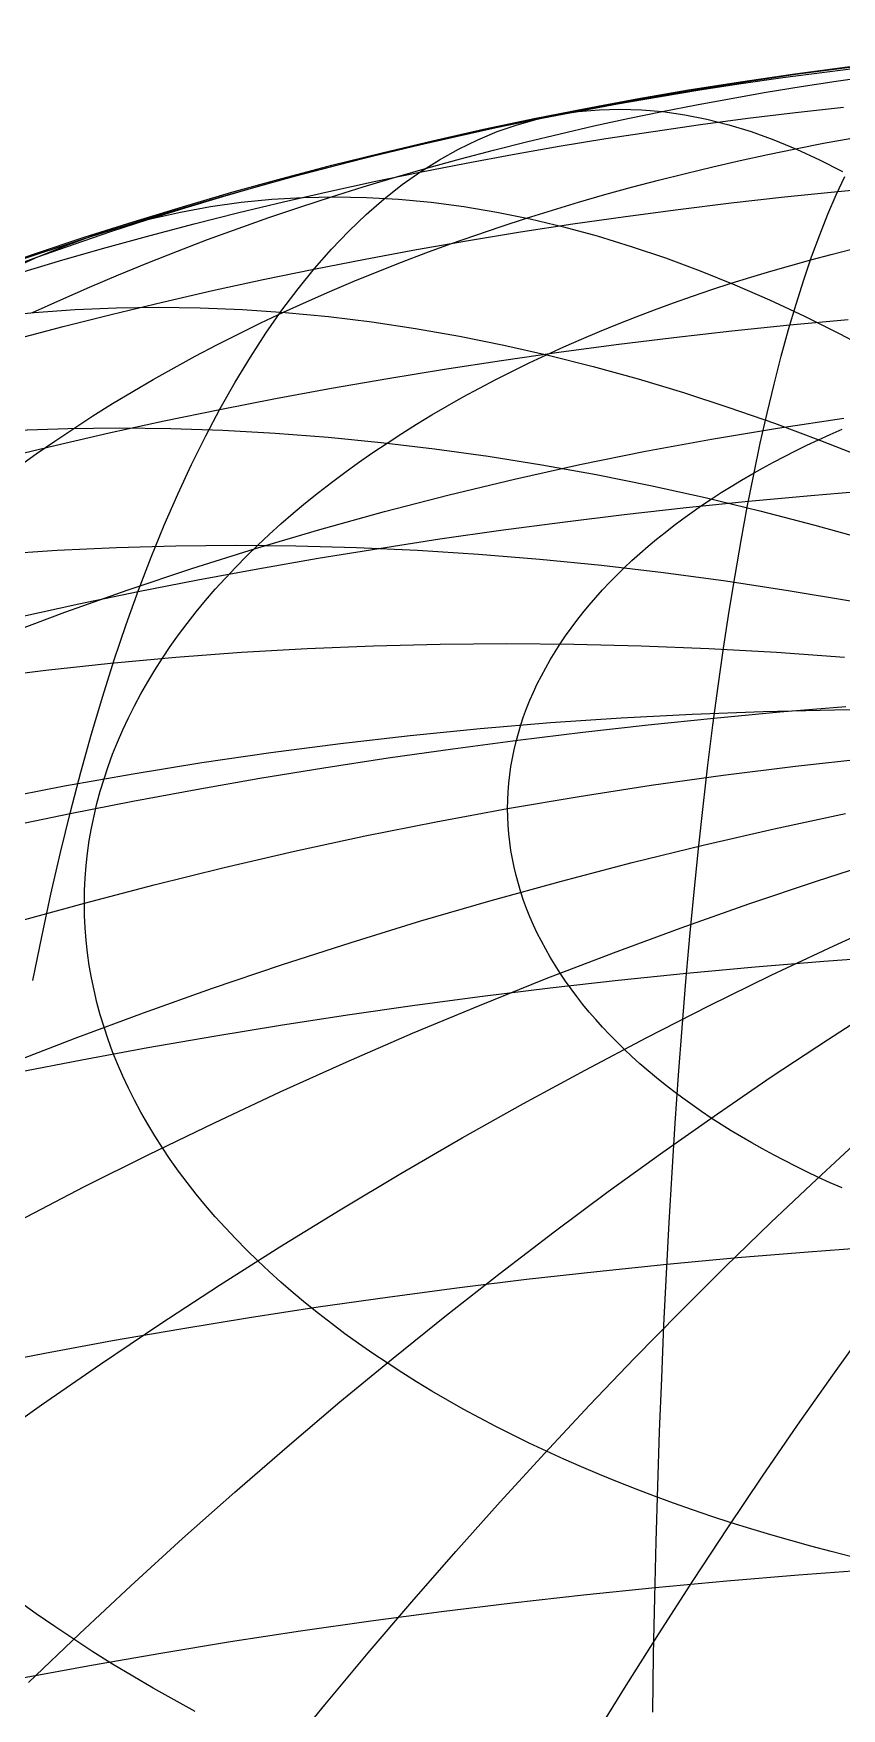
# Model space of a CAD drawing. Header units: millimetres. Extents: x -85 to 85, y -85 to 85.
# Drawn here: x -27.3 to -10.89, y 50.99 to 85 of the extents above; entities that cross this region are included whole.
import ezdxf

# ---------------------------------------------------------------- set-up
doc = ezdxf.new("R2010")
doc.units = ezdxf.units.MM
for name, color, linetype in [('CUT_OUTER', 1, 'Continuous'), ('ENGRAVE', 7, 'Continuous'), ('ENGRAVE_FINE', 8, 'Continuous')]:
    doc.layers.add(name, color=color, linetype=linetype)

msp = doc.modelspace()

# ---------------------------------------------------------------- linework, layer by layer
at = {"layer": 'CUT_OUTER'}
msp.add_circle((0, 0), 85, dxfattribs=at)
at = {"layer": 'ENGRAVE'}
msp.add_lwpolyline([(-27.6733, 80.3691), (-26.2664, 80.8398), (-24.8516, 81.2859), (-23.4292, 81.7072), (-21.9996, 82.1037), (-20.5634, 82.4751), (-19.1208, 82.8215), (-17.6725, 83.1425), (-16.2188, 83.4383), (-14.7601, 83.7087), (-13.2969, 83.9535), (-11.8297, 84.1728), (-10.3589, 84.3664)], dxfattribs=at)
at = {"layer": 'ENGRAVE_FINE'}
for points in [[(-27.9383, 80.1996), (-27.2111, 80.4659), (-26.4757, 80.725), (-25.7322, 80.977), (-24.9809, 81.2218), (-24.2219, 81.4594), (-23.4556, 81.6895), (-22.6822, 81.9122), (-21.9018, 82.1274), (-21.1147, 82.3351), (-20.3213, 82.5351), (-19.5216, 82.7274), (-18.716, 82.912), (-17.9047, 83.0888), (-17.0879, 83.2577), (-16.266, 83.4187), (-15.439, 83.5718), (-14.6074, 83.7168), (-13.7713, 83.8538), (-12.9311, 83.9827), (-12.0868, 84.1035), (-11.2389, 84.2161), (-10.3876, 84.3205)], [(-27.3185, 79.3338), (-26.7461, 79.5948), (-26.1656, 79.8502), (-25.5771, 80.1), (-24.9809, 80.344), (-24.377, 80.5823), (-23.7657, 80.8147), (-23.1472, 81.0412), (-22.5216, 81.2616), (-21.8891, 81.476), (-21.25, 81.6842), (-20.6044, 81.8863), (-19.9525, 82.0821), (-19.2946, 82.2715), (-18.6308, 82.4546), (-17.9613, 82.6312), (-17.2863, 82.8014), (-16.6061, 82.965), (-15.9208, 83.122), (-15.2306, 83.2724), (-14.5359, 83.4161), (-13.8366, 83.553), (-13.1332, 83.6832), (-12.4258, 83.8066), (-11.7146, 83.9231), (-10.9998, 84.0328), (-10.2817, 84.1355)], [(-27.5741, 80.1399), (-26.7017, 80.402), (-25.8212, 80.6555), (-24.9328, 80.9005), (-24.0369, 81.1369), (-23.1336, 81.3646), (-22.2233, 81.5835), (-21.3062, 81.7937), (-20.3826, 81.9949), (-19.4528, 82.1872), (-18.517, 82.3705), (-17.5757, 82.5447), (-16.629, 82.7098), (-15.6772, 82.8658), (-14.7206, 83.0125), (-13.7596, 83.15), (-12.7943, 83.2782), (-11.8252, 83.397), (-10.8525, 83.5065)], [(-27.3118, 65.7713), (-27.1338, 66.6581), (-26.9475, 67.5246), (-26.753, 68.3705), (-26.5504, 69.1956), (-26.3397, 69.9996), (-26.1209, 70.7823), (-25.8942, 71.5434), (-25.6596, 72.2828), (-25.4172, 73.0001), (-25.1671, 73.6952), (-24.9093, 74.3678), (-24.6439, 75.0178), (-24.371, 75.645), (-24.0906, 76.249), (-23.803, 76.8299), (-23.508, 77.3874), (-23.206, 77.9213), (-22.8968, 78.4314), (-22.5807, 78.9177), (-22.2577, 79.3799), (-21.9279, 79.8179), (-21.5914, 80.2317), (-21.2484, 80.621), (-20.8989, 80.9857), (-20.543, 81.3258), (-20.1809, 81.6411), (-19.8126, 81.9315), (-19.4383, 82.197), (-19.058, 82.4374), (-18.672, 82.6527), (-18.2803, 82.8428), (-17.883, 83.0077), (-17.4802, 83.1474), (-17.0721, 83.2617), (-16.6589, 83.3506), (-16.2405, 83.4141), (-15.8172, 83.4523), (-15.3891, 83.465), (-14.9563, 83.4523), (-14.519, 83.4141), (-14.0772, 83.3506), (-13.6311, 83.2617), (-13.1809, 83.1474), (-12.7267, 83.0077), (-12.2685, 82.8428), (-11.8067, 82.6527), (-11.3413, 82.4374), (-10.8724, 82.197)], [(-27.6109, 76.199), (-27.2436, 76.4638), (-26.868, 76.725), (-26.4842, 76.9825), (-26.0923, 77.2363), (-25.6925, 77.4863), (-25.2848, 77.7324), (-24.8695, 77.9745), (-24.4465, 78.2125), (-24.0162, 78.4465), (-23.5785, 78.6762), (-23.1336, 78.9017), (-22.6817, 79.1229), (-22.2228, 79.3397), (-21.7573, 79.552), (-21.285, 79.7597), (-20.8063, 79.9629), (-20.3213, 80.1615), (-19.83, 80.3553), (-19.3328, 80.5443), (-18.8296, 80.7285), (-18.3207, 80.9079), (-17.8062, 81.0823), (-17.2863, 81.2517), (-16.7611, 81.416), (-16.2309, 81.5753), (-15.6956, 81.7294), (-15.1556, 81.8783), (-14.611, 82.022), (-14.0619, 82.1604), (-13.5086, 82.2935), (-12.9511, 82.4213), (-12.3897, 82.5436), (-11.8245, 82.6605), (-11.2557, 82.7719), (-10.6835, 82.8778)], [(-14.7273, 50.9177), (-14.7079, 52.0893), (-14.684, 53.2449), (-14.6557, 54.3843), (-14.6228, 55.5072), (-14.5856, 56.6131), (-14.5439, 57.7018), (-14.4977, 58.7729), (-14.4471, 59.8262), (-14.3922, 60.8612), (-14.3328, 61.8776), (-14.2691, 62.8752), (-14.201, 63.8537), (-14.1287, 64.8127), (-14.052, 65.752), (-13.971, 66.6712), (-13.8858, 67.5701), (-13.7963, 68.4485), (-13.7027, 69.306), (-13.6048, 70.1424), (-13.5028, 70.9574), (-13.3968, 71.7508), (-13.2866, 72.5223), (-13.1724, 73.2718), (-13.0541, 73.9989), (-12.9319, 74.7035), (-12.8058, 75.3854), (-12.6757, 76.0442), (-12.5418, 76.68), (-12.4041, 77.2923), (-12.2626, 77.8811), (-12.1174, 78.4462), (-11.9684, 78.9874), (-11.8158, 79.5046), (-11.6597, 79.9975), (-11.4999, 80.466), (-11.3367, 80.9101), (-11.17, 81.3294), (-10.9999, 81.7241), (-10.8265, 82.0938)], [(-27.8264, 80.1836), (-27.2615, 80.4434), (-26.6884, 80.6787), (-26.1071, 80.8894), (-25.5178, 81.0755), (-24.9208, 81.2369), (-24.3161, 81.3735), (-23.7041, 81.4854), (-23.0848, 81.5724), (-22.4586, 81.6346), (-21.8254, 81.6719), (-21.1857, 81.6844), (-20.5394, 81.6719), (-19.8869, 81.6346), (-19.2284, 81.5724), (-18.564, 81.4854), (-17.8939, 81.3735), (-17.2184, 81.2369), (-16.5377, 81.0755), (-15.8519, 80.8894), (-15.1613, 80.6787), (-14.4661, 80.4434), (-13.7664, 80.1836), (-13.0626, 79.8994), (-12.3548, 79.5908), (-11.6432, 79.258), (-10.9281, 78.901), (-10.2096, 78.52)], [(-27.6907, 78.7872), (-26.6957, 79.0497), (-25.6925, 79.3026), (-24.6814, 79.5458), (-23.6629, 79.7792), (-22.6371, 80.0027), (-21.6045, 80.2162), (-20.5653, 80.4198), (-19.5198, 80.6133), (-18.4683, 80.7967), (-17.4113, 80.9699), (-16.3489, 81.1328), (-15.2816, 81.2855), (-14.2096, 81.4279), (-13.1332, 81.5599), (-12.0529, 81.6815), (-10.9689, 81.7926), (-9.8815, 81.8932)], [(-10.6835, 54.0731), (-11.1007, 54.1782), (-11.5145, 54.2874), (-11.9247, 54.4005), (-12.3313, 54.5176), (-12.7342, 54.6386), (-13.1332, 54.7635), (-13.5282, 54.8922), (-13.9191, 55.0247), (-14.3057, 55.1609), (-14.688, 55.3009), (-15.0658, 55.4445), (-15.439, 55.5918), (-15.8075, 55.7426), (-16.1712, 55.897), (-16.53, 56.0548), (-16.8837, 56.2161), (-17.2323, 56.3808), (-17.5757, 56.5489), (-17.9137, 56.7202), (-18.2462, 56.8947), (-18.5732, 57.0725), (-18.8945, 57.2533), (-19.2101, 57.4373), (-19.5198, 57.6242), (-19.8235, 57.8141), (-20.1213, 58.007), (-20.4129, 58.2026), (-20.6982, 58.4011), (-20.9773, 58.6023), (-21.25, 58.8061), (-21.5162, 59.0126), (-21.7759, 59.2215), (-22.0289, 59.433), (-22.2752, 59.6469), (-22.5147, 59.8631), (-22.7474, 60.0816), (-22.9732, 60.3023), (-23.1919, 60.5251), (-23.4036, 60.7501), (-23.6081, 60.977), (-23.8055, 61.2059), (-23.9956, 61.4366), (-24.1784, 61.6692), (-24.3538, 61.9034), (-24.5218, 62.1394), (-24.6824, 62.3769), (-24.8354, 62.6159), (-24.9809, 62.8564), (-25.1187, 63.0983), (-25.2489, 63.3414), (-25.3714, 63.5857), (-25.4862, 63.8313), (-25.5932, 64.0778), (-25.6925, 64.3254), (-25.7839, 64.5739), (-25.8674, 64.8232), (-25.9431, 65.0733), (-26.0108, 65.3241), (-26.0707, 65.5755), (-26.1226, 65.8275), (-26.1665, 66.0799), (-26.2025, 66.3327), (-26.2304, 66.5858), (-26.2504, 66.8391), (-26.2624, 67.0926), (-26.2664, 67.3462), (-26.2624, 67.5998), (-26.2504, 67.8533), (-26.2304, 68.1066), (-26.2025, 68.3597), (-26.1665, 68.6125), (-26.1226, 68.8649), (-26.0707, 69.1169), (-26.0108, 69.3683), (-25.9431, 69.6191), (-25.8674, 69.8692), (-25.7839, 70.1185), (-25.6925, 70.367), (-25.5932, 70.6146), (-25.4862, 70.8611), (-25.3714, 71.1067), (-25.2489, 71.351), (-25.1187, 71.5941), (-24.9809, 71.836), (-24.8354, 72.0765), (-24.6824, 72.3155), (-24.5218, 72.553), (-24.3538, 72.789), (-24.1784, 73.0232), (-23.9956, 73.2558), (-23.8055, 73.4865), (-23.6081, 73.7154), (-23.4036, 73.9423), (-23.1919, 74.1673), (-22.9732, 74.3901), (-22.7474, 74.6108), (-22.5147, 74.8293), (-22.2752, 75.0455), (-22.0289, 75.2594), (-21.7759, 75.4709), (-21.5162, 75.6798), (-21.25, 75.8863), (-20.9773, 76.0901), (-20.6982, 76.2913), (-20.4129, 76.4898), (-20.1213, 76.6854), (-19.8235, 76.8783), (-19.5198, 77.0682), (-19.2101, 77.2551), (-18.8945, 77.4391), (-18.5732, 77.6199), (-18.2462, 77.7977), (-17.9137, 77.9722), (-17.5757, 78.1435), (-17.2323, 78.3116), (-16.8837, 78.4763), (-16.53, 78.6376), (-16.1712, 78.7954), (-15.8075, 78.9498), (-15.439, 79.1006), (-15.0658, 79.2479), (-14.688, 79.3915), (-14.3057, 79.5315), (-13.9191, 79.6677), (-13.5282, 79.8002), (-13.1332, 79.9289), (-12.7342, 80.0538), (-12.3313, 80.1748), (-11.9247, 80.2919), (-11.5145, 80.405), (-11.1007, 80.5142), (-10.6835, 80.6193)], [(-28.1071, 79.2521), (-27.2851, 79.3367), (-26.4548, 79.3972), (-25.6165, 79.4335), (-24.7703, 79.4456), (-23.9166, 79.4335), (-23.0556, 79.3972), (-22.1876, 79.3367), (-21.3129, 79.2521), (-20.4316, 79.1433), (-19.5442, 79.0104), (-18.6507, 78.8534), (-17.7516, 78.6725), (-16.8471, 78.4675), (-15.9375, 78.2387), (-15.0229, 77.986), (-14.1039, 77.7095), (-13.1805, 77.4094), (-12.2531, 77.0858), (-11.322, 76.7386), (-10.3874, 76.368)], [(-27.9698, 76.3718), (-26.8692, 76.6365), (-25.7604, 76.8906), (-24.6437, 77.1339), (-23.5195, 77.3664), (-22.3882, 77.588), (-21.25, 77.7986), (-20.1054, 77.9983), (-18.9546, 78.1868), (-17.7981, 78.3642), (-16.6361, 78.5305), (-15.4691, 78.6854), (-14.2973, 78.8291), (-13.1213, 78.9615), (-11.9412, 79.0825), (-10.7574, 79.192)], [(-27.9348, 72.7727), (-26.6605, 73.2491), (-25.3781, 73.7033), (-24.0879, 74.135), (-22.7904, 74.5441), (-21.486, 74.9305), (-20.175, 75.294), (-18.8578, 75.6347), (-17.535, 75.9523), (-16.2067, 76.2467), (-14.8736, 76.5179), (-13.5359, 76.7659), (-12.1941, 76.9904), (-10.8486, 77.1915)], [(-27.9348, 72.7727), (-26.6605, 73.2491), (-25.3781, 73.7033), (-24.0879, 74.135), (-22.7904, 74.5441), (-21.486, 74.9305), (-20.175, 75.294), (-18.8578, 75.6347), (-17.535, 75.9523), (-16.2067, 76.2467), (-14.8736, 76.5179), (-13.5359, 76.7659), (-12.1941, 76.9904), (-10.8486, 77.1915)], [(-27.6343, 76.9449), (-26.6011, 76.98), (-25.5598, 76.9918), (-24.5107, 76.98), (-23.4542, 76.9449), (-22.3905, 76.8862), (-21.32, 76.8042), (-20.243, 76.6988), (-19.1598, 76.57), (-18.0708, 76.4179), (-16.9763, 76.2425), (-15.8767, 76.0439), (-14.7722, 75.8221), (-13.6631, 75.5772), (-12.55, 75.3093), (-11.433, 75.0185), (-10.3125, 74.7048)], [(-10.8803, 61.5614), (-11.1217, 61.6676), (-11.3597, 61.7761), (-11.5942, 61.8869), (-11.8252, 61.9999), (-12.0526, 62.1152), (-12.2763, 62.2326), (-12.4963, 62.3522), (-12.7125, 62.4739), (-12.9248, 62.5977), (-13.1332, 62.7235), (-13.3376, 62.8513), (-13.5379, 62.981), (-13.7341, 63.1126), (-13.9261, 63.2462), (-14.1139, 63.3815), (-14.2973, 63.5187), (-14.4765, 63.6576), (-14.6512, 63.7982), (-14.8214, 63.9404), (-14.9871, 64.0843), (-15.1483, 64.2298), (-15.3048, 64.3768), (-15.4567, 64.5253), (-15.6039, 64.6752), (-15.7463, 64.8266), (-15.8839, 64.9793), (-16.0167, 65.1333), (-16.1446, 65.2885), (-16.2676, 65.445), (-16.3857, 65.6026), (-16.4987, 65.7613), (-16.6067, 65.9211), (-16.7097, 66.082), (-16.8075, 66.2438), (-16.9003, 66.4065), (-16.9879, 66.5701), (-17.0703, 66.7345), (-17.1475, 66.8997), (-17.2195, 67.0656), (-17.2863, 67.2321), (-17.3478, 67.3993), (-17.404, 67.5671), (-17.4549, 67.7353), (-17.5005, 67.9041), (-17.5408, 68.0732), (-17.5757, 68.2428), (-17.6052, 68.4126), (-17.6294, 68.5827), (-17.6483, 68.753), (-17.6617, 68.9234), (-17.6698, 69.094), (-17.6725, 69.2646), (-17.6698, 69.4352), (-17.6617, 69.6057), (-17.6483, 69.7762), (-17.6294, 69.9465), (-17.6052, 70.1166), (-17.5757, 70.2864), (-17.5408, 70.4559), (-17.5005, 70.6251), (-17.4549, 70.7938), (-17.404, 70.9621), (-17.3478, 71.1298), (-17.2863, 71.297), (-17.2195, 71.4636), (-17.1475, 71.6295), (-17.0703, 71.7947), (-16.9879, 71.9591), (-16.9003, 72.1227), (-16.8075, 72.2854), (-16.7097, 72.4472), (-16.6067, 72.608), (-16.4987, 72.7678), (-16.3857, 72.9266), (-16.2676, 73.0842), (-16.1446, 73.2406), (-16.0167, 73.3959), (-15.8839, 73.5499), (-15.7463, 73.7026), (-15.6039, 73.8539), (-15.4567, 74.0038), (-15.3048, 74.1523), (-15.1483, 74.2993), (-14.9871, 74.4448), (-14.8214, 74.5887), (-14.6512, 74.731), (-14.4765, 74.8716), (-14.2973, 75.0105), (-14.1139, 75.1476), (-13.9261, 75.283), (-13.7341, 75.4165), (-13.5379, 75.5482), (-13.3376, 75.6779), (-13.1332, 75.8057), (-12.9248, 75.9315), (-12.7125, 76.0552), (-12.4963, 76.1769), (-12.2763, 76.2965), (-12.0526, 76.4139), (-11.8252, 76.5292), (-11.5942, 76.6423), (-11.3597, 76.7531), (-11.1217, 76.8616), (-10.8803, 76.9678)], [(-27.5756, 73.1595), (-26.3802, 73.42), (-25.1768, 73.6689), (-23.9658, 73.9061), (-22.7474, 74.1316), (-21.5221, 74.3453), (-20.2903, 74.5471), (-19.0522, 74.7371), (-17.8084, 74.915), (-16.5591, 75.0809), (-15.3048, 75.2347), (-14.0459, 75.3764), (-12.7826, 75.5059), (-11.5155, 75.6232), (-10.2448, 75.7282)], [(-28.0106, 74.4306), (-26.8182, 74.5101), (-25.6177, 74.5669), (-24.4094, 74.601), (-23.1937, 74.6124), (-21.9709, 74.601), (-20.7414, 74.5669), (-19.5056, 74.5101), (-18.2638, 74.4306), (-17.0165, 74.3284), (-15.764, 74.2036), (-14.5067, 74.0562), (-13.245, 73.8862), (-11.9792, 73.6937), (-10.7098, 73.4788)], [(-28.3567, 71.9083), (-27.0492, 72.0737), (-25.7334, 72.2172), (-24.4098, 72.3387), (-23.0788, 72.4381), (-21.7408, 72.5155), (-20.3961, 72.5707), (-19.0452, 72.6039), (-17.6885, 72.615), (-16.3264, 72.6039), (-14.9594, 72.5707), (-13.5878, 72.5155), (-12.2121, 72.4381), (-10.8326, 72.3387)], [(-28.0487, 69.4542), (-26.6679, 69.7234), (-25.2791, 69.9715), (-23.8825, 70.1982), (-22.4787, 70.4035), (-21.068, 70.5874), (-19.6509, 70.7498), (-18.2278, 70.8906), (-16.7992, 71.0099), (-15.3654, 71.1075), (-13.927, 71.1834), (-12.4843, 71.2377), (-11.0378, 71.2703), (-9.588, 71.2811)], [(-27.8278, 68.9017), (-26.5583, 69.1643), (-25.2808, 69.4145), (-23.9956, 69.6524), (-22.7031, 69.8778), (-21.4036, 70.0907), (-20.0977, 70.291), (-18.7856, 70.4787), (-17.4678, 70.6537), (-16.1446, 70.816), (-14.8166, 70.9655), (-13.484, 71.1021), (-12.1473, 71.2258), (-10.807, 71.3366)], [(-27.6733, 66.954), (-26.2664, 67.3462), (-24.8516, 67.7178), (-23.4292, 68.0688), (-21.9996, 68.3991), (-20.5634, 68.7086), (-19.1208, 68.9971), (-17.6725, 69.2646), (-16.2188, 69.511), (-14.7601, 69.7362), (-13.2969, 69.9402), (-11.8297, 70.1228), (-10.3589, 70.2842)], [(-27.8363, 64.067), (-26.4543, 64.6026), (-25.0642, 65.1185), (-23.6665, 65.6146), (-22.2616, 66.0907), (-20.8499, 66.5467), (-19.4319, 66.9823), (-18.0079, 67.3976), (-16.5784, 67.7924), (-15.1439, 68.1665), (-13.7048, 68.5198), (-12.2615, 68.8523), (-10.8145, 69.1638)], [(-27.5874, 60.9), (-26.275, 61.581), (-24.9546, 62.2432), (-23.6266, 62.8864), (-22.2914, 63.5105), (-20.9494, 64.1152), (-19.601, 64.7004), (-18.2467, 65.2659), (-16.8868, 65.8115), (-15.5217, 66.3371), (-14.1519, 66.8424), (-12.7778, 67.3274), (-11.3999, 67.7919), (-10.0184, 68.2358)], [(-28.3296, 56.3107), (-27.1395, 57.1564), (-25.9412, 57.9847), (-24.7349, 58.7953), (-23.5211, 59.5881), (-22.3002, 60.3627), (-21.0725, 61.1189), (-19.8383, 61.8564), (-18.5981, 62.5752), (-17.3522, 63.2749), (-16.1011, 63.9553), (-14.845, 64.6162), (-13.5845, 65.2574), (-12.3197, 65.8788), (-11.0513, 66.4801), (-9.7794, 67.0611)], [(-27.6488, 63.9018), (-26.3189, 64.1624), (-24.9809, 64.41), (-23.6353, 64.6447), (-22.2825, 64.8663), (-20.9229, 65.0749), (-19.5569, 65.2703), (-18.185, 65.4525), (-16.8075, 65.6214), (-15.425, 65.777), (-14.0377, 65.9192), (-12.6461, 66.048), (-11.2507, 66.1634), (-9.8519, 66.2653)], [(-27.4022, 51.5175), (-26.3671, 52.5082), (-25.3241, 53.483), (-24.2733, 54.4414), (-23.2151, 55.3832), (-22.1499, 56.3082), (-21.0779, 57.216), (-19.9994, 58.1064), (-18.9149, 58.9791), (-17.8247, 59.8338), (-16.729, 60.6703), (-15.6282, 61.4883), (-14.5226, 62.2876), (-13.4126, 63.068), (-12.2986, 63.8291), (-11.1808, 64.5707), (-10.0595, 65.2927)], [(-22.258, 49.9968), (-21.3838, 51.0667), (-20.5031, 52.121), (-19.6161, 53.1595), (-18.7231, 54.1818), (-17.8245, 55.1876), (-16.9204, 56.1765), (-16.0111, 57.1484), (-15.097, 58.1029), (-14.1783, 59.0396), (-13.2553, 59.9584), (-12.3282, 60.8589), (-11.3973, 61.7408), (-10.463, 62.604)], [(-28.4364, 57.9393), (-27.0686, 58.2073), (-25.6925, 58.462), (-24.3085, 58.7033), (-22.9172, 58.9313), (-21.5189, 59.1458), (-20.114, 59.3468), (-18.703, 59.5341), (-17.2863, 59.7079), (-15.8643, 59.8679), (-14.4376, 60.0142), (-13.0064, 60.1467), (-11.5712, 60.2653), (-10.1325, 60.3701)], [(-15.9896, 50.2899), (-15.2999, 51.4056), (-14.6056, 52.5057), (-13.9068, 53.5898), (-13.2038, 54.6575), (-12.4968, 55.7086), (-11.786, 56.7427), (-11.0715, 57.7596), (-10.3537, 58.7588)], [(-27.5217, 51.6144), (-26.1226, 51.8734), (-24.7155, 52.1188), (-23.3008, 52.3506), (-21.8791, 52.5687), (-20.4507, 52.773), (-19.0161, 52.9635), (-17.5757, 53.1402), (-16.1299, 53.3029), (-14.6792, 53.4516), (-13.2241, 53.5863), (-11.7649, 53.7069), (-10.3021, 53.8134)], [(-24.0162, 50.9334), (-24.4465, 51.1674), (-24.8695, 51.4054), (-25.2848, 51.6476), (-25.6925, 51.8936), (-26.0923, 52.1436), (-26.4842, 52.3974), (-26.868, 52.655), (-27.2436, 52.9162), (-27.6109, 53.181)]]:
    msp.add_lwpolyline(points, dxfattribs=at)

doc.saveas('drawing.dxf')
